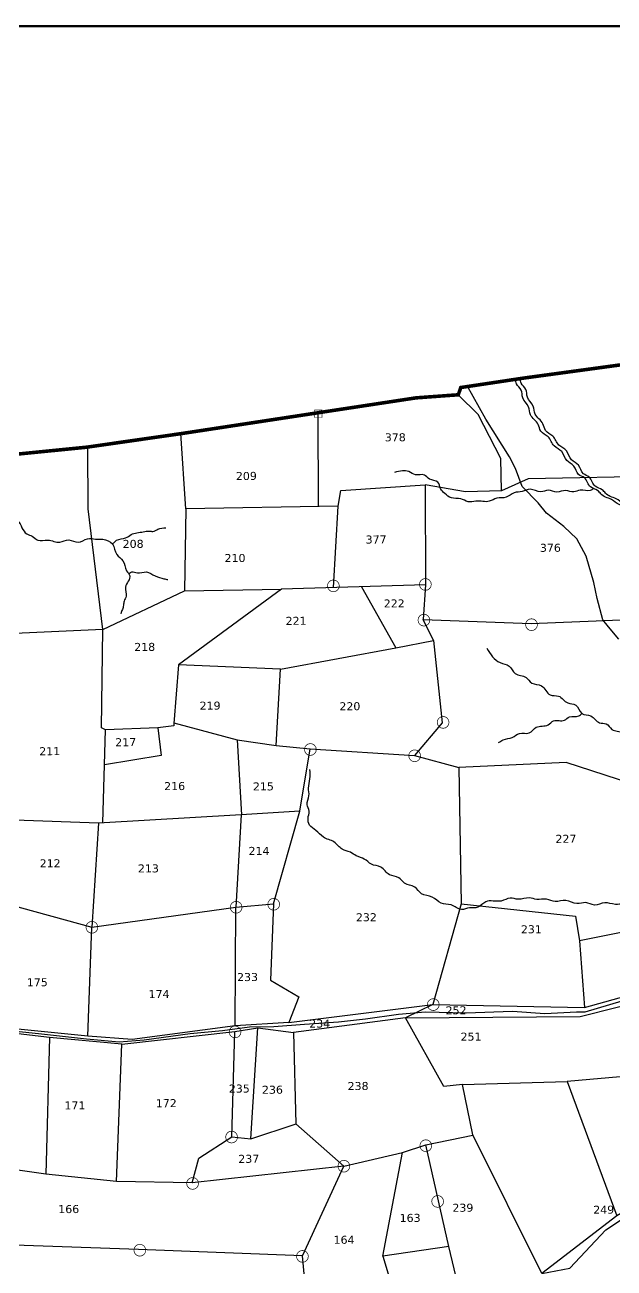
# Model space of a CAD drawing. Header units: inches. Extents: x 735322 to 757648, y 1636749 to 1657822.
# Drawn here: x 740642 to 741967, y 1639633 to 1642429 of the extents above; entities that cross this region are included whole.
import ezdxf
from ezdxf.enums import TextEntityAlignment as Align

# ---------------------------------------------------------------- set-up
doc = ezdxf.new("R2010")
doc.units = ezdxf.units.IN
doc.header["$MEASUREMENT"] = 0
doc.linetypes.add('ACAD_ISO02W100', pattern=[15, 12, -3])
for name, color, linetype in [('CART TRACK', 6, 'Continuous'), ('PLOT', 7, 'Continuous'), ('PLOT NO', 7, 'Continuous'), ('TANKS-STREAM', 4, 'Continuous'), ('VILLAGE BOUNDRY', 5, 'Continuous'), ('VILLAGE STONES', 240, 'Continuous')]:
    doc.layers.add(name, color=color, linetype=linetype)
doc.styles.get("Standard").update_dxf_attribs({"font": 'verdana.ttf'})

msp = doc.modelspace()

# ---------------------------------------------------------------- hatches: boundary and pattern name
at = {"layer": 'VILLAGE STONES'}
h = msp.add_hatch(color=256, dxfattribs=at)
edge = h.paths.add_edge_path(flags=16)
edge.add_arc((741335.5, 1641167.4), 12.5, 0.2929, 360.2929)
edge = h.paths.add_edge_path()
edge.add_arc((741335.5, 1641167.4), 14.1, 0.2929, 360.2929)
h = msp.add_hatch(color=256, dxfattribs=at)
edge = h.paths.add_edge_path(flags=16)
edge.add_arc((741542.4, 1641170.6), 12.5, 0.2929, 360.2929)
edge = h.paths.add_edge_path()
edge.add_arc((741542.4, 1641170.6), 14.1, 0.2929, 360.2929)
h = msp.add_hatch(color=256, dxfattribs=at)
edge = h.paths.add_edge_path(flags=16)
edge.add_arc((741539.1, 1641090.3), 12.5, 0.2929, 360.2929)
edge = h.paths.add_edge_path()
edge.add_arc((741539.1, 1641090.3), 14.1, 0.2929, 360.2929)
h = msp.add_hatch(color=256, dxfattribs=at)
edge = h.paths.add_edge_path(flags=16)
edge.add_arc((741781.1, 1641080.1), 12.5, 0.2929, 360.2929)
edge = h.paths.add_edge_path()
edge.add_arc((741781.1, 1641080.1), 14.1, 0.2929, 360.2929)
h = msp.add_hatch(color=256, dxfattribs=at)
edge = h.paths.add_edge_path(flags=16)
edge.add_arc((741582.3, 1640860.4), 12.5, 0.2929, 360.2929)
edge = h.paths.add_edge_path()
edge.add_arc((741582.3, 1640860.4), 14.1, 0.2929, 360.2929)
h = msp.add_hatch(color=256, dxfattribs=at)
edge = h.paths.add_edge_path(flags=16)
edge.add_arc((741283.8, 1640799.5), 12.5, 0.2929, 360.2929)
edge = h.paths.add_edge_path()
edge.add_arc((741283.8, 1640799.5), 14.1, 0.2929, 360.2929)
h = msp.add_hatch(color=256, dxfattribs=at)
edge = h.paths.add_edge_path(flags=16)
edge.add_arc((741518.3, 1640785.4), 12.5, 0.2929, 360.2929)
edge = h.paths.add_edge_path()
edge.add_arc((741518.3, 1640785.4), 14.1, 0.2929, 360.2929)
h = msp.add_hatch(color=256, dxfattribs=at)
edge = h.paths.add_edge_path(flags=16)
edge.add_arc((741116.9, 1640444.7), 12.5, 0.2929, 360.2929)
edge = h.paths.add_edge_path()
edge.add_arc((741116.9, 1640444.7), 14.1, 0.2929, 360.2929)
h = msp.add_hatch(color=256, dxfattribs=at)
edge = h.paths.add_edge_path(flags=16)
edge.add_arc((741201.3, 1640451.4), 12.5, 0.2929, 360.2929)
edge = h.paths.add_edge_path()
edge.add_arc((741201.3, 1640451.4), 14.1, 0.2929, 360.2929)
h = msp.add_hatch(color=256, dxfattribs=at)
edge = h.paths.add_edge_path(flags=16)
edge.add_arc((740792.5, 1640399.7), 12.5, 0.2929, 360.2929)
edge = h.paths.add_edge_path()
edge.add_arc((740792.5, 1640399.7), 14.1, 0.2929, 360.2929)
h = msp.add_hatch(color=256, dxfattribs=at)
edge = h.paths.add_edge_path(flags=16)
edge.add_arc((741560.2, 1640225.9), 12.5, 0.2929, 360.2929)
edge = h.paths.add_edge_path()
edge.add_arc((741560.2, 1640225.9), 14.1, 0.2929, 360.2929)
h = msp.add_hatch(color=256, dxfattribs=at)
edge = h.paths.add_edge_path(flags=16)
edge.add_arc((741114.4, 1640164.5), 12.5, 0.2929, 360.2929)
edge = h.paths.add_edge_path()
edge.add_arc((741114.4, 1640164.5), 14.1, 0.2929, 360.2929)
h = msp.add_hatch(color=256, dxfattribs=at)
edge = h.paths.add_edge_path(flags=16)
edge.add_arc((741106.6, 1639928.1), 12.5, 0.2929, 360.2929)
edge = h.paths.add_edge_path()
edge.add_arc((741106.6, 1639928.1), 14.1, 0.2929, 360.2929)
h = msp.add_hatch(color=256, dxfattribs=at)
edge = h.paths.add_edge_path(flags=16)
edge.add_arc((741543.4, 1639908.7), 12.5, 0.2929, 360.2929)
edge = h.paths.add_edge_path()
edge.add_arc((741543.4, 1639908.7), 14.1, 0.2929, 360.2929)
h = msp.add_hatch(color=256, dxfattribs=at)
edge = h.paths.add_edge_path(flags=16)
edge.add_arc((741359.1, 1639862.5), 12.5, 0.2929, 360.2929)
edge = h.paths.add_edge_path()
edge.add_arc((741359.1, 1639862.5), 14.1, 0.2929, 360.2929)
h = msp.add_hatch(color=256, dxfattribs=at)
edge = h.paths.add_edge_path(flags=16)
edge.add_arc((741018.9, 1639823.8), 12.5, 0.2929, 360.2929)
edge = h.paths.add_edge_path()
edge.add_arc((741018.9, 1639823.8), 14.1, 0.2929, 360.2929)
h = msp.add_hatch(color=256, dxfattribs=at)
edge = h.paths.add_edge_path(flags=16)
edge.add_arc((741570, 1639783.4), 12.5, 0.2929, 360.2929)
edge = h.paths.add_edge_path()
edge.add_arc((741570, 1639783.4), 14.1, 0.2929, 360.2929)
h = msp.add_hatch(color=256, dxfattribs=at)
edge = h.paths.add_edge_path(flags=16)
edge.add_arc((740900.2, 1639673.6), 12.5, 0.2929, 360.2929)
edge = h.paths.add_edge_path()
edge.add_arc((740900.2, 1639673.6), 14.1, 0.2929, 360.2929)
h = msp.add_hatch(color=256, dxfattribs=at)
edge = h.paths.add_edge_path(flags=16)
edge.add_arc((741265.9, 1639659.8), 12.5, 0.2929, 360.2929)
edge = h.paths.add_edge_path()
edge.add_arc((741265.9, 1639659.8), 14.1, 0.2929, 360.2929)

# ---------------------------------------------------------------- linework, layer by layer
at = {"layer": 'CART TRACK'}
for points in [[(741977.8, 1641047.7), (741954.2, 1641075), (741941.5, 1641091.3), (741929.1, 1641139.2), (741921.5, 1641175.2), (741903.8, 1641233.8), (741883, 1641272.9), (741853.8, 1641300.8), (741814.8, 1641331), (741796.3, 1641354.4), (741759.7, 1641390.6), (741744.8, 1641431.5), (741731.5, 1641457.6), (741678.7, 1641542.5), (741635.8, 1641618.7)], [(740578, 1640170.9), (740672.1, 1640160.9), (740780.3, 1640148.9), (740854, 1640142.1), (740910.1, 1640146.5), (741013.6, 1640160.7), (741085.8, 1640167.6), (741147.2, 1640175.6), (741201.6, 1640177), (741270.7, 1640181.7), (741346.9, 1640187.1), (741407.9, 1640194), (741482.1, 1640204.1), (741542.9, 1640209.7), (741634, 1640207.3), (741738.7, 1640211.3), (741811.4, 1640206.2), (741882.5, 1640209.4), (741901.4, 1640210), (741984.7, 1640234.5)]]:
    msp.add_lwpolyline(points, dxfattribs=at)
at = {"layer": 'PLOT', "color": 5, "const_width": 5.82}
msp.add_lwpolyline([(735324.5, 1642425.8), (750031.3, 1642425.8), (750031.3, 1636751.6), (735324.5, 1636751.6)], close=True, dxfattribs=at)
at = {"layer": 'PLOT'}
for points in [[(741713.9, 1641380.7), (741712.3, 1641453.9), (741661, 1641552.9), (741616.4, 1641597)], [(741301.7, 1641346), (741301.3, 1641556.6)], [(741003.5, 1641340.3), (740992.8, 1641509.6)], [(740816.9, 1641068.9), (740783.7, 1641340.7), (740783.2, 1641479.5)], [(742083.5, 1641413.9), (741773.2, 1641407.7), (741713.9, 1641380.7), (741632.4, 1641378.6), (741541.6, 1641394.5), (741542.8, 1641169.5), (741537.8, 1641091.6)], [(741335.8, 1641163.6), (741346, 1641346.9), (741352.4, 1641381.8), (741541.6, 1641394.5)], [(741346, 1641346.9), (741003.5, 1641340.3), (741001, 1641156)], [(740816.9, 1641068.9), (741001, 1641156), (741218.5, 1641160.3), (740987.3, 1640989.6), (740976.9, 1640858.1), (740976.4, 1640852.3), (740940.6, 1640848.1), (740823, 1640844)], [(741542.8, 1641169.5), (741218.5, 1641160.3)], [(741398.8, 1641165.4), (741476.1, 1641027.8)], [(741560.5, 1641044.3), (741537.8, 1641091.6), (741780.3, 1641082.5), (742181.9, 1641099.1), (742452, 1641118.7)], [(740817.3, 1640634.6), (740823, 1640844), (740814.3, 1640848), (740816.9, 1641068.9), (740619.4, 1641060.1)], [(741216.6, 1640980.4), (741476.1, 1641027.8), (741560.5, 1641044.3), (741580.2, 1640859.1), (741518.2, 1640785.9)], [(741206.8, 1640808.7), (741216.6, 1640980.4), (740987.3, 1640989.6)], [(740940.6, 1640848.1), (740948.4, 1640785.6), (740820.8, 1640765)], [(740977, 1640859.4), (741119.3, 1640821.5), (741129.1, 1640652.8)], [(741119.3, 1640821.5), (741206.8, 1640808.7), (741283.6, 1640801)], [(741200.5, 1640452.2), (741260.1, 1640661), (741283.6, 1640801), (741518.2, 1640785.9), (741617.3, 1640758.7)], [(742149.8, 1640675.9), (741859.3, 1640770), (741617.3, 1640758.7), (741622.6, 1640452.3), (741880, 1640425), (741888.7, 1640369.1)], [(741128.5, 1640652.7), (740807.2, 1640634), (740792.6, 1640399.8)], [(741260.1, 1640661), (741128.5, 1640652.7), (741116.1, 1640445.1)], [(740807.2, 1640634), (740619, 1640640.5), (740603.9, 1640451.8)], [(741235.6, 1640186), (741559.1, 1640225.9), (741498, 1640195.9), (741890.6, 1640199.4), (742057.2, 1640241), (742307.4, 1640264.4), (742361.6, 1640311.6), (742367.1, 1640372.5), (742414.9, 1640389.6), (742464.5, 1640465.3)], [(740603.9, 1640451.8), (740792.6, 1640399.8), (741116.1, 1640445.1), (741200.5, 1640452.2), (741194.2, 1640281), (741258.1, 1640243.2), (741235.6, 1640186), (741114.5, 1640178.2), (740883.2, 1640147.3), (740783, 1640155.3), (740572.6, 1640176)], [(741114.5, 1640178.2), (741116.1, 1640445.1)], [(741622.6, 1640452.3), (741559.1, 1640225.9)], [(742329.6, 1640285.7), (742351.5, 1640371.8), (742241, 1640440.8), (742053.2, 1640404.2), (742046.2, 1640400.6), (741888.7, 1640369.1), (741900.2, 1640219.7)], [(740783, 1640155.3), (740792.6, 1640399.8)], [(741559.1, 1640225.9), (741900.2, 1640219.7), (742010.1, 1640250.2), (742332.2, 1640285.9)], [(741625.6, 1640046.2), (741584.2, 1640041.8), (741498, 1640195.9), (741246.2, 1640163.2), (741251.3, 1639957.6), (741359, 1639862.8), (741491.1, 1639893.7), (741543.1, 1639910.7), (741649.2, 1639932.7)], [(740697.4, 1640152.2), (740529.9, 1640171.3), (740509.8, 1639870.4)], [(740859.9, 1640136.7), (740697.4, 1640152.2), (740689.1, 1639844.3)], [(740847.6, 1639828.5), (740859.9, 1640136.7), (741113.7, 1640165.6)], [(741106.9, 1639928.9), (741113.7, 1640165.6), (741165.3, 1640173.7)], [(741149.9, 1639924.4), (741165.3, 1640173.7), (741246.2, 1640163.2)], [(742039.6, 1639790), (742005.9, 1640065.6), (741861.4, 1640053), (741972.8, 1639750.8)], [(741804.5, 1639621.6), (741649.2, 1639932.9), (741625.6, 1640046.2), (741861.4, 1640053)], [(741359, 1639862.8), (741017.9, 1639825.4), (741033, 1639880.9), (741106.9, 1639928.9), (741149.9, 1639924.4), (741249.7, 1639957.2), (741251.3, 1639957.6)], [(741017.9, 1639825.4), (740847.6, 1639828.5), (740689.1, 1639844.3), (740509.8, 1639870.4), (740281.2, 1639913.3), (740184.9, 1639927.5), (740081.4, 1639939.2)], [(741615.7, 1639597.3), (741595.1, 1639681.9), (741543.1, 1639910.7)], [(742332, 1639920.7), (742282.5, 1639876.9), (742280.8, 1639875.4), (742218.2, 1639864.9), (742187, 1639849), (742138.6, 1639853.4), (742062.4, 1639807.4), (742056.7, 1639800.4), (742039.6, 1639790), (741972.8, 1639750.8), (741804.5, 1639621.6), (741867, 1639633), (741948.4, 1639719.5), (742061.5, 1639794.5), (742067.2, 1639803.1), (742081.3, 1639810)], [(741446.5, 1639660.2), (741491.1, 1639893.7)], [(741279.2, 1639516.6), (741266.1, 1639660.7), (741359, 1639862.8)], [(741266.1, 1639660.7), (740897.6, 1639675.2), (740081.4, 1639703.4)], [(741595.1, 1639681.9), (741446.5, 1639660.2), (741492.3, 1639508.6)]]:
    msp.add_lwpolyline(points, dxfattribs=at)
at = {"layer": 'TANKS-STREAM'}
for points in [[(743292.8, 1640490.1), (743304.2, 1640494.9), (743310.1, 1640500.3), (743321.3, 1640502.5), (743333, 1640506.5), (743350.9, 1640498.7), (743360.6, 1640492.4), (743370.7, 1640491), (743396.9, 1640479.7), (743410.3, 1640477.7), (743423.2, 1640474.1), (743441.5, 1640474.7), (743459.1, 1640474.5), (743473.8, 1640476.9), (743500, 1640475.3), (743523.2, 1640481.8), (743539.8, 1640482.8), (743553.7, 1640492.9), (743572.5, 1640500.6), (743590.5, 1640518.7), (743610.5, 1640527.1), (743627.8, 1640543.6), (743647.8, 1640553.6), (743665.6, 1640564), (743680.2, 1640566.8), (743698.9, 1640561.7), (743709.3, 1640558.9), (743732.8, 1640563.9), (743748.8, 1640562.4), (743770.4, 1640569.8), (743788, 1640569.3), (743813.4, 1640572.1), (743823.6, 1640572.1), (743838.6, 1640576.5), (743850.2, 1640578.5), (743857.5, 1640582.2), (743859.9, 1640592.6), (743874.3, 1640608.4), (743881.3, 1640627.4), (743894.5, 1640642.2), (743908, 1640663.4), (743925.7, 1640675.2), (743944.1, 1640694.2), (743963.8, 1640702.8), (743974.2, 1640712.1), (743995.3, 1640722), (743996.1, 1640737.4), (744003.6, 1640756.5), (744001, 1640775.3), (744001.5, 1640810.2), (744003.1, 1640829.4), (744003.8, 1640844.4), (744007.1, 1640857.3), (744003.7, 1640867.6), (744005.6, 1640880.5), (744010.3, 1640892.3), (744009.2, 1640905), (744014.3, 1640916.9), (744018.3, 1640929.3), (744023.4, 1640935.8), (744033.3, 1640950.7), (744047.2, 1640955.2), (744054.5, 1640955.4), (744058.6, 1640958.6), (744068.2, 1640963.1), (744063.6, 1640972.1), (744052.1, 1640973.8), (744048.4, 1640973), (744016.6, 1640980.6), (743996.4, 1640976.2), (743978.2, 1640979.6), (743952.1, 1640977.8), (743936, 1640981), (743916.8, 1640979.5), (743898.3, 1640982.6), (743876.7, 1640977.2), (743851.3, 1640982), (743837.3, 1640980.3), (743828.2, 1640982.2), (743818.8, 1640979), (743782, 1640969.1), (743764.5, 1640967.6), (743752.9, 1640960.9), (743727.3, 1640958.7), (743702.8, 1640950.3), (743676, 1640947.5), (743660.6, 1640939.4), (743628.6, 1640935.9), (743612, 1640927), (743596.6, 1640930.2), (743582.2, 1640939.8), (743569.6, 1640942), (743547.3, 1640953.9), (743528.2, 1640959.8), (743513.3, 1640965), (743497.9, 1640977), (743482.2, 1640978.9), (743457.4, 1640986.8), (743438.9, 1640984.5), (743422, 1640985.6), (743404.5, 1640984.2), (743383.9, 1640992.7), (743362, 1640991.3), (743338.9, 1640998.1), (743321.6, 1641000.8), (743304.7, 1641013.5), (743282, 1641027.2), (743273.5, 1641043.3), (743258.2, 1641053), (743237, 1641082.3), (743215.8, 1641102.1), (743206.7, 1641115.2), (743190.2, 1641126.6), (743178.2, 1641141.1), (743172.9, 1641155.9), (743176.5, 1641173.5), (743173.9, 1641184.7), (743178.6, 1641201.1), (743183.6, 1641210.9), (743181.5, 1641227.6), (743183.5, 1641253.9), (743175.8, 1641271.9), (743174.6, 1641290.1), (743169.3, 1641298.5), (743161.5, 1641301.2), (743153.3, 1641314), (743141, 1641328), (743122.2, 1641336.4), (743104.6, 1641350.1), (743083.6, 1641353.5), (743069.3, 1641359.7), (743043.9, 1641357.3), (743021.3, 1641364.3), (743007.7, 1641362.6), (742992.2, 1641363.3), (742970.6, 1641359.9), (742939.7, 1641365.4), (742919.2, 1641362.5), (742898.5, 1641366.6), (742879.4, 1641360), (742858.5, 1641359.4), (742834.1, 1641353.7), (742809.7, 1641357.6), (742793.8, 1641353.5), (742766, 1641356.2), (742741.6, 1641343.8), (742714.1, 1641336), (742695, 1641323.5), (742671.5, 1641315.5), (742657.3, 1641307.1), (742636, 1641299.8), (742619.7, 1641295.3), (742604.5, 1641284.2), (742574.7, 1641276.9), (742552.5, 1641268), (742506.3, 1641259.3), (742480.8, 1641261.3), (742468, 1641259), (742437.9, 1641261.6), (742428.3, 1641260.3), (742413.3, 1641261.5), (742396.2, 1641259.5), (742371.4, 1641263.6), (742351.3, 1641264.9), (742327.9, 1641275.8), (742309.2, 1641279.6), (742289.1, 1641290.6), (742266.8, 1641292.1), (742237.6, 1641307.3), (742217.5, 1641310.1), (742196, 1641314.6), (742168, 1641307.6), (742148.1, 1641307), (742124.8, 1641300.2), (742109.5, 1641301.5), (742093.2, 1641298.9), (742062.9, 1641301.8), (742044.1, 1641311.5), (742031.1, 1641321.8), (742015.6, 1641327.5), (742000, 1641342.5), (741978, 1641350.2), (741960.8, 1641361.6), (741947.7, 1641366.7), (741937.1, 1641374.2), (741929.6, 1641381.8), (741913.7, 1641389.7), (741900.1, 1641410.2), (741887.1, 1641417.9), (741876.1, 1641436.8), (741860.4, 1641449.2), (741849, 1641469.1), (741832.1, 1641482.2), (741818.4, 1641502.3), (741802, 1641515.1), (741796, 1641530.3), (741778.9, 1641552.2), (741774, 1641570.1), (741761.2, 1641590.1), (741757.9, 1641607.6), (741747.3, 1641621.6), (741745.8, 1641631.9)], [(740516.2, 1641459.6), (740516.9, 1641446.9), (740527.5, 1641432), (740531.9, 1641416.8), (740547.7, 1641400.9), (740552.5, 1641389.4), (740571.6, 1641377.3), (740581.6, 1641359), (740603.8, 1641343.7), (740613.3, 1641324.9), (740625.3, 1641314.2), (740646.1, 1641284.3), (740657.9, 1641279.1), (740670.8, 1641270.2), (740693.3, 1641270.2), (740720.2, 1641265.7), (740740.7, 1641270.7), (740761.8, 1641265.4), (740782.3, 1641273.3), (740800.2, 1641272.7), (740816.9, 1641272.2), (740838.7, 1641261.5), (740848.3, 1641238.2), (740862.3, 1641224), (740870.5, 1641201.2), (740877.8, 1641190.2), (740868.2, 1641164.7), (740869.4, 1641144), (740864.8, 1641132.9), (740863.5, 1641123.7), (740861, 1641114.4), (740857.5, 1641104.8)], [(741919.5, 1641386.2), (741913.3, 1641381.7), (741890.4, 1641382.7), (741876.4, 1641378.6), (741857.8, 1641381.7), (741838.3, 1641378.4), (741818.5, 1641382.4), (741802.2, 1641378.7), (741778, 1641384.5), (741759.7, 1641379.4), (741742.2, 1641376.7), (741724.3, 1641366.6), (741703.2, 1641364.3), (741686.1, 1641357.5), (741656.1, 1641357.9), (741638.7, 1641356.5), (741621.8, 1641363.3), (741600.9, 1641365.1), (741586.3, 1641375.1), (741576.7, 1641386), (741570.5, 1641400.8), (741551.7, 1641407.6), (741540.1, 1641416.6), (741520.3, 1641417), (741505, 1641424.3), (741490.7, 1641425.7), (741473.1, 1641422.6)], [(740839.4, 1641260.4), (740848.1, 1641270.1), (740868.4, 1641275.2), (740880.4, 1641282.5), (740908.1, 1641288.9), (740921.4, 1641290.4), (740929.3, 1641289.9), (740941.1, 1641294.7), (740958.4, 1641298.1)], [(740875.6, 1641195), (740882.6, 1641198.6), (740894.7, 1641196.4), (740914.9, 1641198.8), (740934.8, 1641189.7), (740954.6, 1641183.4), (740963.5, 1641181.6)], [(741707.2, 1640815.3), (741717.3, 1640821.2), (741737.7, 1640826.7), (741753.9, 1640835.5), (741776, 1640836.8), (741791.8, 1640849.5), (741818.4, 1640855), (741830.9, 1640863.9), (741855.3, 1640865.3), (741866.3, 1640872.7), (741887.4, 1640875.1), (741894.1, 1640880.7)], [(742161.3, 1640582), (742150.3, 1640577.7), (742119.3, 1640577), (742106.9, 1640571.8), (742087, 1640571.1), (742071.4, 1640564), (742063.7, 1640555), (742050.7, 1640549.8), (742039.6, 1640528.2), (742024.6, 1640514), (742012.2, 1640487.9), (741995.3, 1640467.8), (741986.8, 1640455.5), (741969.6, 1640451.2), (741945.9, 1640454.9), (741922.6, 1640449.8), (741903.2, 1640455.1), (741883.3, 1640453.1), (741858.5, 1640459.9), (741834.5, 1640457.8), (741814.7, 1640462.9), (741792.9, 1640462.5), (741776.1, 1640465.8), (741751.5, 1640462.6), (741733.2, 1640465.4), (741712.9, 1640458.8), (741678, 1640457.1), (741660.3, 1640444.8), (741641.6, 1640443.3), (741623.5, 1640439.8), (741600.1, 1640450), (741577.7, 1640454.3), (741558, 1640467.4), (741533.7, 1640475.2), (741518.4, 1640490.2), (741495.8, 1640498.8), (741482.6, 1640511.2), (741461.8, 1640517.9), (741442, 1640534.9), (741420.9, 1640541.7), (741405.1, 1640553.2), (741387.1, 1640560.5), (741373.7, 1640568.4), (741355.3, 1640575.2), (741336.8, 1640591.5), (741313.1, 1640602.4), (741296.3, 1640617.6), (741282.1, 1640629.5), (741278.5, 1640644.3), (741280.8, 1640660.6), (741276.7, 1640675.4), (741280.6, 1640695.6), (741279.6, 1640712.7), (741282.8, 1640733.3), (741282.7, 1640754.3)]]:
    msp.add_spline(points, degree=3, dxfattribs=at)
msp.add_open_spline([(742053.9, 1641313.8), (742049.9, 1641317.1), (742042.5, 1641325.4), (742023, 1641327), (742012.4, 1641348.2), (741987.9, 1641348.7), (741974.1, 1641363.8), (741958.2, 1641367.3), (741947.8, 1641374.8), (741939.5, 1641386.2), (741919.3, 1641388.9), (741916, 1641412.9), (741893.2, 1641418.2), (741890.3, 1641440.8), (741867.2, 1641448.8), (741863, 1641473.1), (741839.2, 1641482), (741832.8, 1641505.7), (741810.4, 1641513.3), (741808, 1641537.2), (741787, 1641549.1), (741787.2, 1641574.7), (741768.6, 1641588.2), (741772.1, 1641610.6), (741756.7, 1641620.2), (741756.5, 1641629.9), (741756.4, 1641633.5)], degree=3, knots=[6801.251688, 6801.251688, 6801.251688, 6801.251688, 6832.100982, 6864.946128, 6907.862729, 6954.063364, 6994.982659, 7022.942631, 7048.73768, 7069.775229, 7105.118709, 7153.944233, 7183.926343, 7227.28749, 7266.920235, 7312.565741, 7354.880693, 7403.151919, 7444.36665, 7476.822316, 7531.881294, 7568.669618, 7615.850527, 7651.293302, 7686.190638, 7706.734089, 7706.734089, 7706.734089, 7706.734089], dxfattribs=at)
at = {"layer": 'TANKS-STREAM', "end_tangent": (-0.999987, -0.005112)}
msp.add_spline([(741680.8, 1641027.3), (741710.5, 1640994.8), (741731.1, 1640986.8), (741744.5, 1640970.4), (741768.7, 1640961.6), (741781.7, 1640948.8), (741803.5, 1640942.5), (741823, 1640922), (741841.7, 1640919.6), (741862.7, 1640904.2), (741880.6, 1640899.2), (741894.2, 1640880.6), (741914.6, 1640874.8), (741934.2, 1640859.4), (741948.9, 1640857.2), (741961.7, 1640844.8), (741986.4, 1640836.9), (742008, 1640814.4), (742025, 1640807.5), (742044.6, 1640788.6), (742068.1, 1640775.1), (742077.8, 1640762), (742105.3, 1640743.4), (742113.9, 1640727.3), (742130, 1640716.1), (742137.7, 1640700.5), (742151.3, 1640689.2), (742156.3, 1640674), (742165.3, 1640659.1), (742167.4, 1640642.1), (742173.7, 1640629), (742176.6, 1640611.2), (742183.5, 1640599.3), (742185.4, 1640586), (742195.8, 1640564.1), (742198.5, 1640548.1), (742204.9, 1640536.7), (742206.1, 1640521.3), (742215.3, 1640505.2), (742218.7, 1640489.7), (742231.5, 1640472.9), (742238.1, 1640457.8), (742245.8, 1640446.9), (742250.6, 1640438.9), (742261.2, 1640434.8), (742273.8, 1640429.2), (742286.1, 1640424.3), (742303.1, 1640411), (742312.3, 1640406.7), (742323.6, 1640396.7), (742334.8, 1640392.2), (742351.3, 1640380), (742359.6, 1640373.7), (742360.7, 1640361.5), (742360.1, 1640355), (742356, 1640346.1), (742356.8, 1640334.4), (742350, 1640321), (742350.5, 1640299.7), (742356.2, 1640289.9), (742370.6, 1640286), (742392, 1640290.1), (742410.5, 1640287.8), (742431.7, 1640293.3), (742450.3, 1640287.6), (742471.7, 1640288.7), (742489.2, 1640282.6), (742508, 1640281.4), (742519.9, 1640274), (742527.2, 1640262.6), (742538.8, 1640249.3), (742545, 1640242.9), (742551.2, 1640233.9), (742557, 1640230.1), (742563.6, 1640222.1), (742574.4, 1640217.1), (742581.7, 1640208), (742590.3, 1640200.4), (742595.3, 1640197.3), (742602.5, 1640203.5), (742606.7, 1640211.6), (742610.9, 1640215.2), (742622.1, 1640236.6), (742627.8, 1640254.4), (742632.1, 1640264.8), (742636, 1640274.2), (742641.3, 1640279.5), (742644.7, 1640285.5), (742656, 1640287.8), (742680.9, 1640296.2), (742694.2, 1640295), (742700, 1640293.4), (742707.7, 1640295.3), (742718.8, 1640293), (742734.6, 1640290.8), (742756.6, 1640289.8), (742771.1, 1640290.3), (742780.4, 1640289.6), (742787.1, 1640291.9), (742796.8, 1640290.6), (742810.6, 1640292), (742824.9, 1640291.2), (742830.2, 1640291.5), (742838.1, 1640288.5), (742842.3, 1640288.8), (742853.6, 1640280.8), (742861.8, 1640279), (742874.5, 1640268), (742880.2, 1640256.8), (742886.4, 1640250.6), (742889.8, 1640240.4), (742897.3, 1640234.9), (742904.2, 1640227.8), (742913.8, 1640224.9), (742925.4, 1640220.9), (742934.3, 1640221.6), (742947.7, 1640217.9), (742958.9, 1640220.4), (742970.5, 1640223.9), (742988.8, 1640222.3), (743010.1, 1640227.3), (743024.8, 1640226.1), (743043.6, 1640235.8), (743059.9, 1640239.7), (743072.3, 1640248), (743079.9, 1640256.3), (743094.3, 1640268.1), (743099.2, 1640278.1), (743102.9, 1640290), (743107, 1640295.4)], degree=3, dxfattribs=at)
at = {"layer": 'VILLAGE BOUNDRY', "linetype": 'ACAD_ISO02W100', "ltscale": 2, "const_width": 8}
msp.add_lwpolyline([(740622, 1641463.3), (740780.4, 1641479.1), (740992.8, 1641509.6), (741301.3, 1641556.6), (741521.6, 1641590.1), (741616.4, 1641597), (741622, 1641613.3), (741765.3, 1641634.8), (742137.4, 1641685.5), (742376, 1641694), (742658.4, 1641728.5), (742831, 1641769.5), (742988.7, 1641814.4), (743147.3, 1641770.6), (743223.5, 1641764.7), (743353, 1641801), (743823.6, 1641848.2), (743976.2, 1641851.3), (744048.6, 1641853.8), (744301, 1641811.4), (744476.3, 1641850.5), (744887.7, 1641857.2)], dxfattribs=at)
at = {"layer": 'VILLAGE STONES', "const_width": 1.34}
msp.add_lwpolyline([(741293.2, 1641562.7), (741310, 1641562.8), (741310.1, 1641546), (741293.3, 1641545.9)], close=True, dxfattribs=at)

# ---------------------------------------------------------------- texts
at = {"layer": 'PLOT NO'}
for s, p in [('378', (741474.7, 1641501.4)), ('209', (741139.8, 1641414.5)), ('208', (740885.2, 1641261.8)), ('377', (741431.6, 1641271.6)), ('210', (741114.3, 1641230)), ('376', (741823.5, 1641253)), ('222', (741472.3, 1641127.9)), ('221', (741251.7, 1641088.8)), ('218', (740911.2, 1641030.1)), ('219', (741058.3, 1640898.1)), ('220', (741372.6, 1640896.7)), ('217', (740868.5, 1640815.9)), ('211', (740697.7, 1640795.7)), ('216', (740978.5, 1640717.2)), ('215', (741178.2, 1640716.5)), ('227', (741858.5, 1640598.7)), ('214', (741168.3, 1640571.5)), ('212', (740698.6, 1640543.6)), ('213', (740919.6, 1640532.1)), ('232', (741409.7, 1640422.3)), ('231', (741780.7, 1640395.3)), ('233', (741142.5, 1640287.9)), ('175', (740669.7, 1640276.1)), ('174', (740943.6, 1640249.6)), ('252', (741611.5, 1640213)), ('234', (741304.8, 1640183.3)), ('251', (741645.1, 1640153.9)), ('235', (741123.9, 1640037.1)), ('236', (741198.5, 1640034.5)), ('238', (741391.1, 1640042.9)), ('171', (740754.2, 1639999.2)), ('172', (740959.7, 1640004.3)), ('237', (741145.3, 1639879.2)), ('166', (740740.4, 1639766.2)), ('239', (741626.7, 1639769.2)), ('249', (741943.4, 1639764.8)), ('163', (741508.1, 1639746.3)), ('164', (741359.6, 1639697.2))]:
    msp.add_text(s, height=18, rotation=0.2929, dxfattribs=at).set_placement(p, align=Align.MIDDLE_CENTER)

doc.saveas('drawing.dxf')
